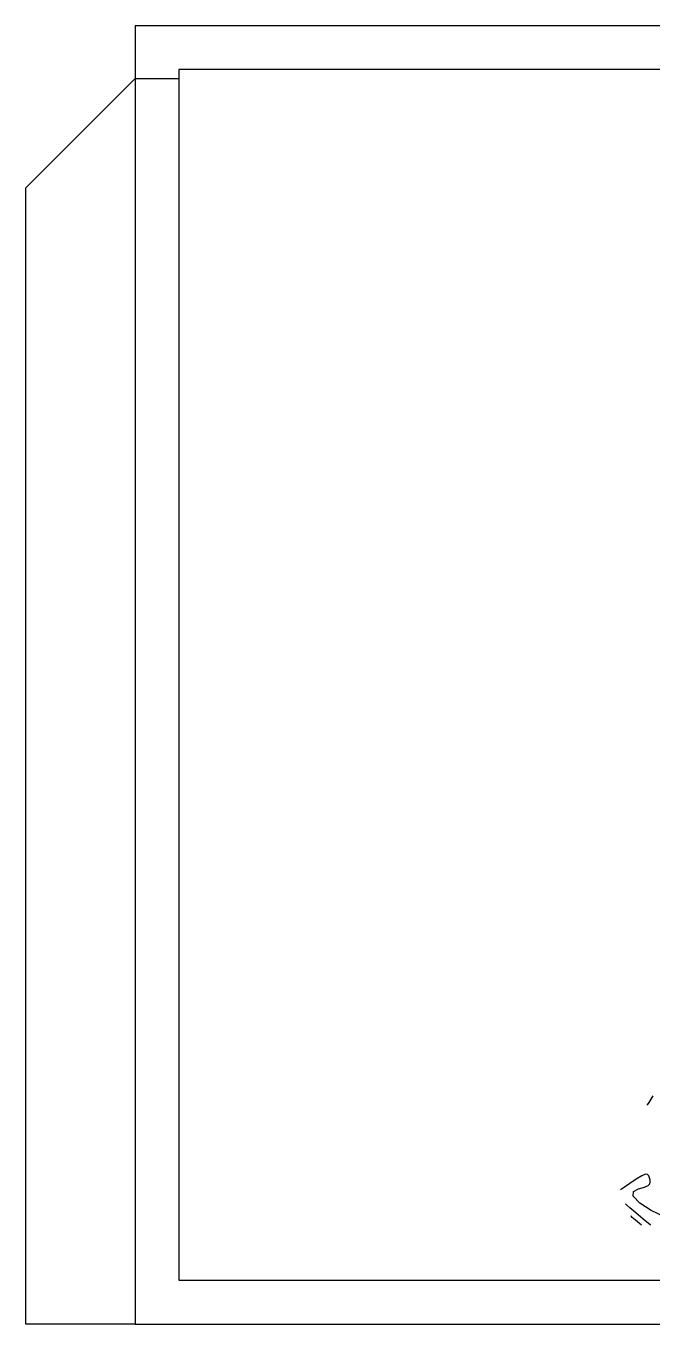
# Model space of a CAD drawing. Header units: millimetres. Extents: x 276147 to 291056, y 9594849 to 9609891.
# Drawn here: x 284630.2 to 284744, y 9596633.6 to 9596869.4 of the extents above; entities that cross this region are included whole.
import ezdxf

# ---------------------------------------------------------------- set-up
doc = ezdxf.new("R2010")
doc.units = ezdxf.units.MM
doc.header["$LTSCALE"] = 10
doc.linetypes.add('CONTINUO', pattern=[0])
for name, color, linetype in [('500-dim1', 6, 'Continuous'), ('Curvas mestras', 30, 'Continuous'), ('Curvas simples', 9, 'Continuous')]:
    doc.layers.add(name, color=color, linetype=linetype)

msp = doc.modelspace()

# ---------------------------------------------------------------- linework, layer by layer
at = {"layer": '500-dim1', "ltscale": 0.1}
for points in [[(284650.06, 9596633.56), (284963.77, 9596633.56), (284963.77, 9596869.44), (284650.06, 9596869.44)], [(284658, 9596641.5), (284955.83, 9596641.5), (284955.83, 9596861.5), (284658, 9596861.5)]]:
    msp.add_lwpolyline(points, close=True, dxfattribs=at)
msp.add_lwpolyline([(284650.06, 9596633.56), (284630.2, 9596633.56), (284630.2, 9596840.05), (284650.06, 9596859.91), (284658, 9596859.91)], dxfattribs=at)
at = {"layer": 'Curvas mestras', "linetype": 'CONTINUO'}
msp.add_polyline3d([(284743.77, 9596651.5, -136.77), (284743.66, 9596651.58, -136.77), (284742.39, 9596652.62, -136.83), (284741.06, 9596653.75, -136.89), (284739.98, 9596654.67, -136.95), (284739.39, 9596655.18, -136.97), (284739.17, 9596655.37, -136.98), (284739.14, 9596655.4, -136.99)], dxfattribs=at)
at = {"layer": 'Curvas simples', "linetype": 'CONTINUO'}
for points in [[(284744.16, 9596675.04, -139.53), (284743.4, 9596673.84, -139.51), (284743.12, 9596673.4, -139.5), (284743.08, 9596673.34, -139.5)], [(284746.16, 9596653.08, -137.77), (284743.83, 9596654.18, -137.85), (284741.75, 9596655.55, -137.94), (284740.54, 9596656.8, -138), (284740.63, 9596657.64, -138.03), (284741.55, 9596658.13, -138.03), (284742.63, 9596658.45, -138.02), (284743.3, 9596658.72, -138.01), (284743.6, 9596659.01, -138.02), (284743.67, 9596659.34, -138.02), (284743.64, 9596659.73, -138.04), (284743.55, 9596660.13, -138.05), (284743.4, 9596660.49, -138.07), (284743.19, 9596660.73, -138.08), (284742.8, 9596660.77, -138.09), (284742.12, 9596660.51, -138.09), (284741.08, 9596659.89, -138.09), (284739.94, 9596659.12, -138.09), (284738.98, 9596658.45, -138.09), (284738.45, 9596658.07, -138.09), (284738.26, 9596657.94, -138.09), (284738.23, 9596657.92, -138.09)], [(284742.1, 9596651.5, -135.8), (284741.01, 9596652.41, -135.85), (284740.4, 9596652.94, -135.88), (284740.17, 9596653.14, -135.89), (284740.14, 9596653.16, -135.89)]]:
    msp.add_polyline3d(points, dxfattribs=at)

doc.saveas('drawing.dxf')
